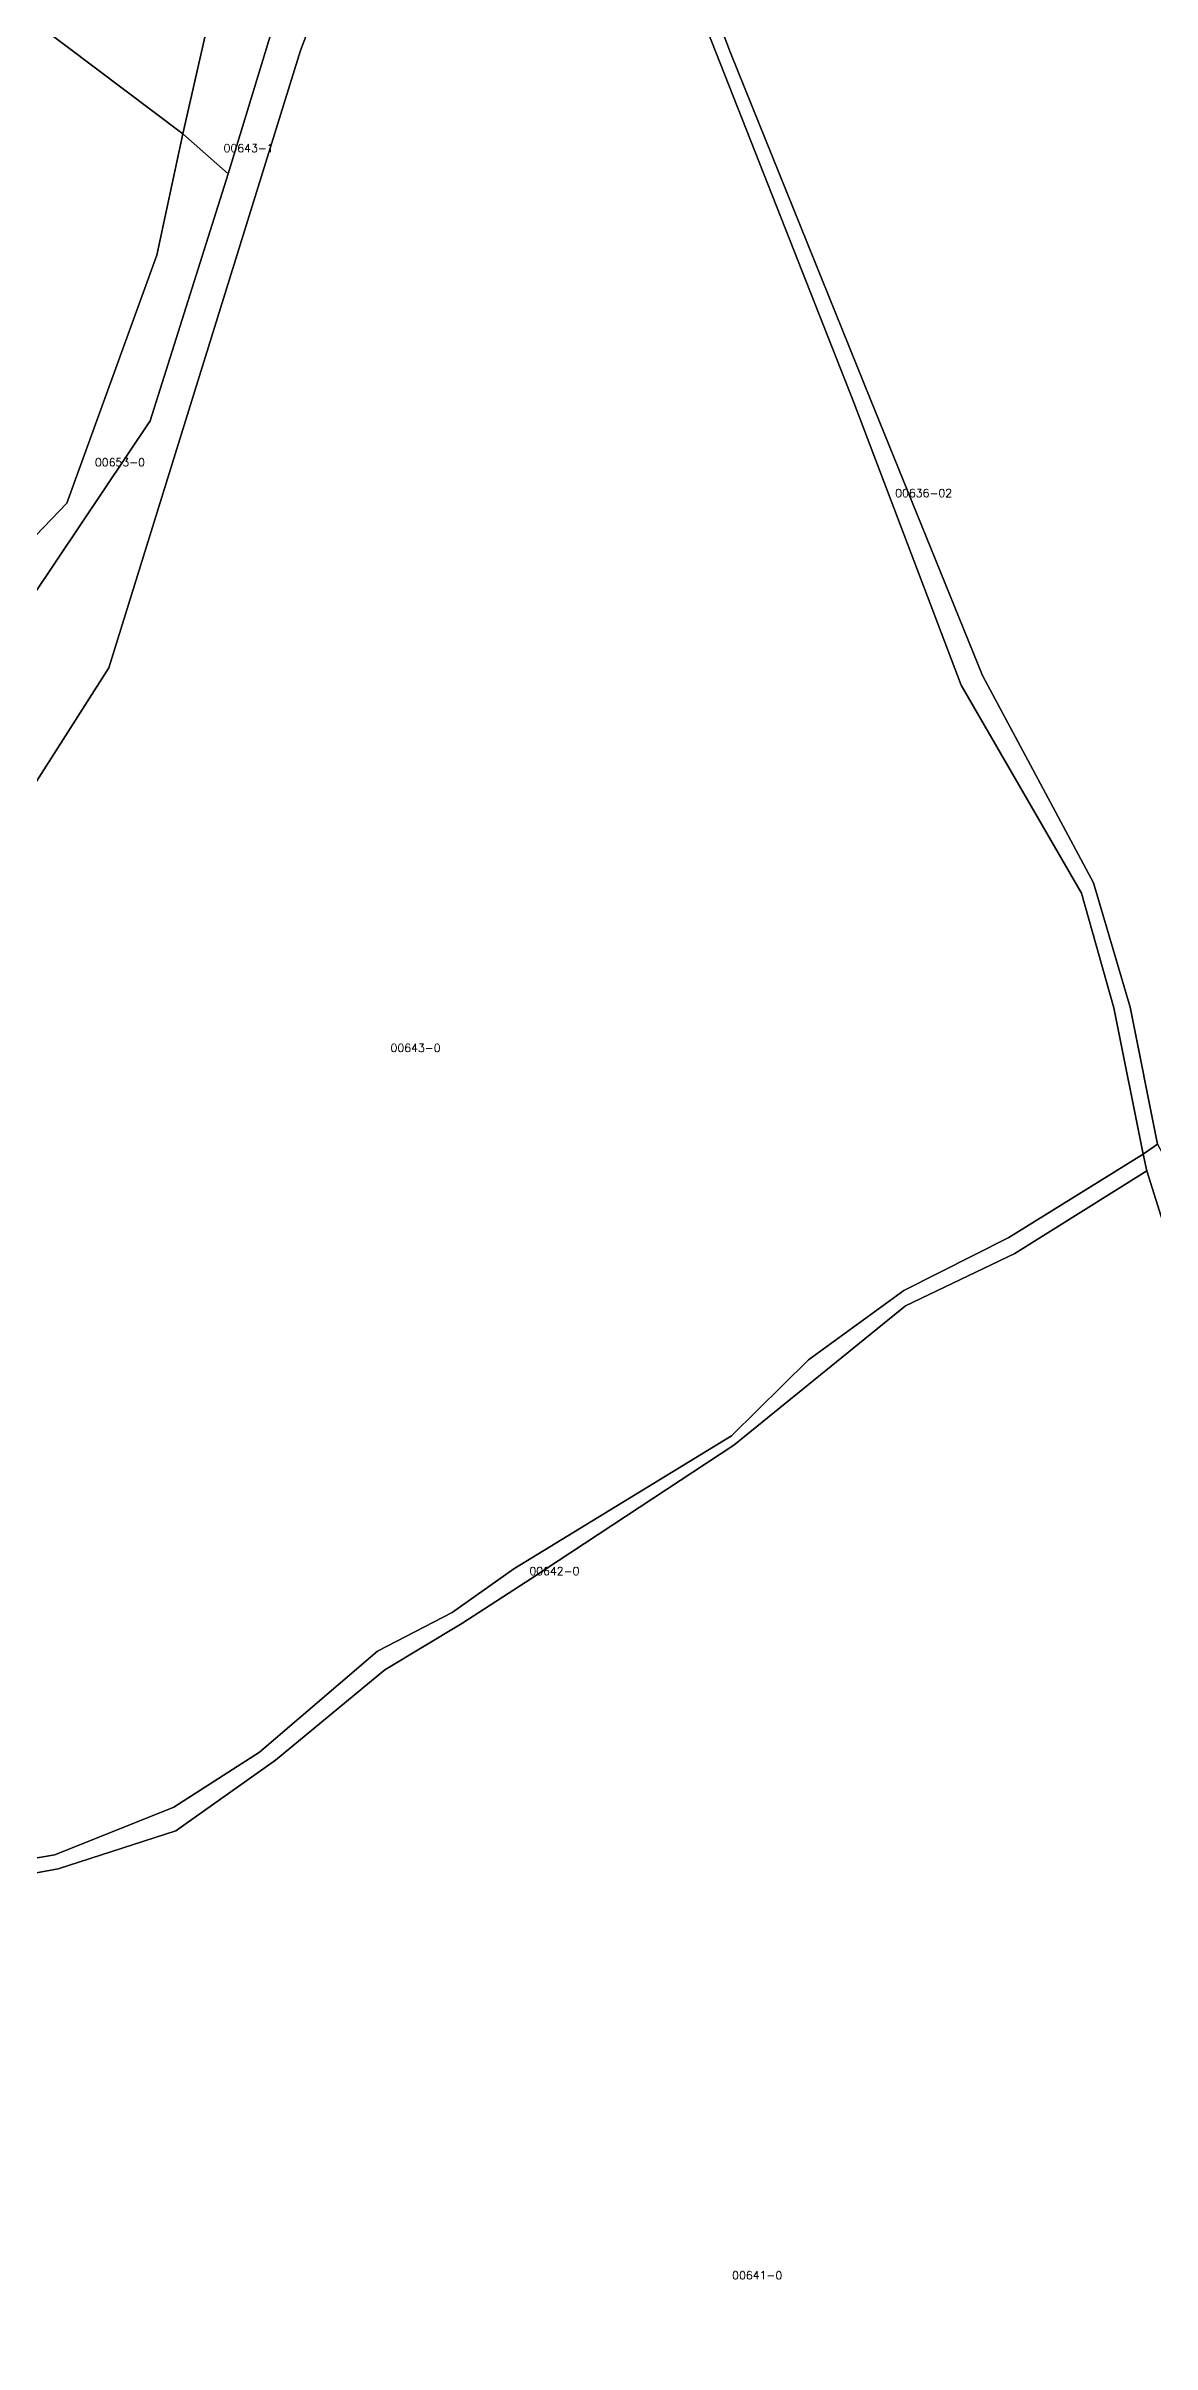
# Model space of a CAD drawing. Header units: metres. Extents: x 7423707 to 7427500, y 4706661 to 4708784.
# Drawn here: x 7425233.8 to 7425372.1, y 4708174.2 to 4708461.4 of the extents above; entities that cross this region are included whole.
import ezdxf

# ---------------------------------------------------------------- set-up
doc = ezdxf.new("R2010")
doc.units = ezdxf.units.M
doc.layers.add('Numrat_Parcelave', color=7, linetype='Continuous')
doc.layers.add('Parcelat_kadastrale2021', color=7, linetype='Continuous')
doc.styles.get("Standard").update_dxf_attribs({"font": 'simplex.shx'})

msp = doc.modelspace()

# ---------------------------------------------------------------- linework, layer by layer
at = {"layer": 'Parcelat_kadastrale2021'}
for points in [[(7425372.74, 4708324.14), (7425369.33, 4708341.24), (7425364.77, 4708356.78), (7425350.88, 4708382.69), (7425336.89, 4708417.19), (7425319.38, 4708460.51), (7425308.92, 4708488.07), (7425306.12, 4708500.51), (7425305.29, 4708518.12), (7425305.71, 4708558.85), (7425306.76, 4708581.67), (7425314.88, 4708590.83), (7425317.93, 4708585.38), (7425323.12, 4708578.02), (7425352.54, 4708552.94), (7425378.04, 4708524.75)], [(7425307.33, 4708486.52), (7425334.8, 4708416.82), (7425348.2, 4708381.49), (7425363.23, 4708355.51), (7425367.29, 4708341.16), (7425370.94, 4708322.89), (7425354.16, 4708312.47), (7425341.03, 4708305.84), (7425329.12, 4708297.18), (7425319.51, 4708287.7), (7425292.3, 4708271.06), (7425284.58, 4708265.64), (7425275.24, 4708260.77), (7425260.49, 4708248.18), (7425249.8, 4708241.28), (7425234.91, 4708235.33), (7425215.82, 4708232.08), (7425193.89, 4708229.69), (7425200.71, 4708258.24), (7425211.92, 4708337.04), (7425241.66, 4708383.64), (7425265.61, 4708460.81), (7425271.74, 4708476.95)], [(7425271.74, 4708476.95), (7425265.61, 4708460.81), (7425241.66, 4708383.64), (7425211.92, 4708337.04), (7425200.71, 4708258.24), (7425193.89, 4708229.69), (7425189.7, 4708229.24), (7425197.15, 4708254.28), (7425196.74, 4708272.01), (7425197.01, 4708286.08), (7425196.34, 4708341.71), (7425202.29, 4708364.58), (7425211.77, 4708372.97), (7425213.66, 4708374.87), (7425229.23, 4708388.27), (7425246.83, 4708414.52), (7425256.57, 4708445.38), (7425264.97, 4708472.86)], [(7425479.27, 4708166.21), (7425465.18, 4708183.83), (7425427.56, 4708225.49), (7425418.13, 4708239.68), (7425414.09, 4708244.87), (7425397.82, 4708262.38), (7425384.45, 4708279.17), (7425379.79, 4708288.7), (7425376.58, 4708304.35), (7425371.4, 4708320.82), (7425370.94, 4708322.89), (7425372.74, 4708324.14), (7425373.57, 4708322.58), (7425379.17, 4708303.83), (7425381.76, 4708289.53), (7425385.7, 4708281.03), (7425387.15, 4708279.17), (7425395.95, 4708267.97), (7425407.77, 4708255.44), (7425415.85, 4708245.8), (7425429.01, 4708227.35), (7425448.18, 4708205.07), (7425467.25, 4708185.38), (7425481.96, 4708168.08)], [(7425190.63, 4708167.77), (7425183.68, 4708186.93), (7425192.88, 4708225.48), (7425216.68, 4708230.16), (7425235.33, 4708233.58), (7425250.05, 4708238.34), (7425262.48, 4708247.15), (7425276.16, 4708258.45), (7425285.8, 4708264.25), (7425294.4, 4708269.84), (7425319.79, 4708286.53), (7425341.24, 4708303.93), (7425354.92, 4708310.46), (7425371.4, 4708320.82), (7425376.58, 4708304.35), (7425379.79, 4708288.7), (7425384.45, 4708279.17), (7425397.82, 4708262.38), (7425414.09, 4708244.87), (7425418.13, 4708239.68), (7425427.56, 4708225.49), (7425465.18, 4708183.83), (7425479.27, 4708166.21)], [(7425215.82, 4708232.08), (7425234.91, 4708235.33), (7425249.8, 4708241.28), (7425260.49, 4708248.18), (7425275.24, 4708260.77), (7425284.58, 4708265.64), (7425292.3, 4708271.06), (7425319.51, 4708287.7), (7425329.12, 4708297.18), (7425341.03, 4708305.84), (7425354.16, 4708312.47), (7425370.94, 4708322.89), (7425371.4, 4708320.82), (7425354.92, 4708310.46), (7425341.24, 4708303.93), (7425319.79, 4708286.53), (7425294.4, 4708269.84), (7425285.8, 4708264.25), (7425276.16, 4708258.45), (7425262.48, 4708247.15), (7425250.05, 4708238.34), (7425235.33, 4708233.58), (7425216.68, 4708230.16)]]:
    msp.add_lwpolyline(points, dxfattribs=at)
for points in [[(7425306.76, 4708581.67), (7425305.71, 4708558.85), (7425305.29, 4708518.12), (7425306.12, 4708500.51), (7425308.92, 4708488.07), (7425319.38, 4708460.51), (7425336.89, 4708417.19), (7425350.88, 4708382.69), (7425364.77, 4708356.78), (7425369.33, 4708341.24), (7425372.74, 4708324.14), (7425370.94, 4708322.89), (7425367.29, 4708341.16), (7425363.23, 4708355.51), (7425348.2, 4708381.49), (7425334.8, 4708416.82), (7425307.33, 4708486.52), (7425303.68, 4708500.06), (7425302.87, 4708519.14), (7425304.73, 4708579.39)], [(7425254.68, 4708466.05), (7425254, 4708463.92), (7425250.89, 4708450.39), (7425199.46, 4708489.1), (7425203.36, 4708499.39), (7425228.58, 4708482.61), (7425246.62, 4708470.09)], [(7425250.89, 4708450.39), (7425247.64, 4708435.23), (7425236.4, 4708404.24), (7425230.58, 4708398.15), (7425207.57, 4708379.61), (7425163.18, 4708424.14), (7425163.59, 4708441.32), (7425168.87, 4708444.57), (7425183.08, 4708468.39), (7425187.27, 4708479.9), (7425199.46, 4708489.1)], [(7425258.6, 4708478.4), (7425264.97, 4708472.86), (7425256.57, 4708445.38), (7425250.89, 4708450.39), (7425254, 4708463.92), (7425254.68, 4708466.05)], [(7425250.89, 4708450.39), (7425256.57, 4708445.38), (7425246.83, 4708414.52), (7425229.23, 4708388.27), (7425213.66, 4708374.87), (7425207.57, 4708379.61), (7425230.58, 4708398.15), (7425236.4, 4708404.24), (7425247.64, 4708435.23)]]:
    msp.add_lwpolyline(points, close=True, dxfattribs=at)

# ---------------------------------------------------------------- texts
at = {"layer": 'Numrat_Parcelave'}
for s, p in [('00643-1', (7425256, 4708448.09)), ('00653-0', (7425239.92, 4708408.84)), ('00636-02', (7425339.96, 4708404.99)), ('00643-0', (7425276.87, 4708335.67)), ('00642-0', (7425294.23, 4708270.29)), ('00641-0', (7425319.58, 4708182.3))]:
    msp.add_text(s, height=1, dxfattribs=at).set_placement(p)

doc.saveas('drawing.dxf')
